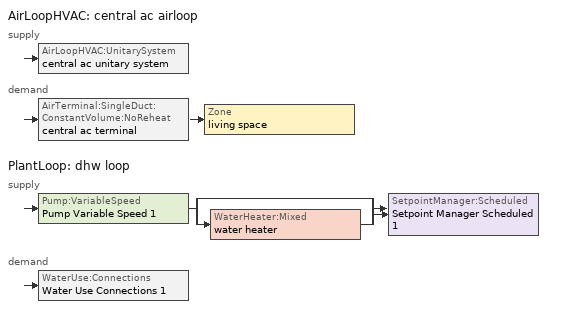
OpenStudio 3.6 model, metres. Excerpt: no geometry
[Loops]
AirLoopHVAC 'central ac airloop'
 supply: AirLoopHVAC:UnitarySystem 'central ac unitary system'
 demand: AirTerminal:SingleDuct:ConstantVolume:NoReheat 'central ac terminal' > Zone 'living space'
PlantLoop 'dhw loop'
 supply: Pump:VariableSpeed 'Pump Variable Speed 1' > split
  | bypass
  | WaterHeater:Mixed 'water heater'
  join > SetpointManager:Scheduled 'Setpoint Manager Scheduled 1'
 demand: WaterUse:Connections 'Water Use Connections 1'
[Sizing:Zone]
living space: Zone Cooling Design Supply Air Temperature Input Method=SupplyAirTemperature; Zone Cooling Design Supply Air Temperature {C}=14; Zone Cooling Design Supply Air Temperature Difference {deltaC}=11.11; Zone Heating Design Supply Air Temperature Input Method=SupplyAirTemperature; Zone Heating Design Supply Air Temperature {C}=40; Zone Heating Design Supply Air Temperature Difference {deltaC}=11.11; Zone Cooling Design Supply Air Humidity Ratio {kg-H2O/kg-air}=0.0085; Zone Heating Design Supply Air Humidity Ratio {kg-H2O/kg-air}=0.008; Cooling Design Air Flow Method=DesignDay; Heating Design Air Flow Method=DesignDay; Account for Dedicated Outdoor Air System=No; Dedicated Outdoor Air System Control Strategy=NeutralSupplyAir; Dedicated Outdoor Air Low Setpoint Temperature for Design {C}=autosize; Dedicated Outdoor Air High Setpoint Temperature for Design {C}=autosize; Zone Load Sizing Method=Sensible Load Only No Latent Load; Zone Latent Cooling Design Supply Air Humidity Ratio Input Method=HumidityRatioDifference; Zone Cooling Design Supply Air Humidity Ratio Difference {kgWater/kgDryAir}=0.005; Zone Latent Heating Design Supply Air Humidity Ratio Input Method=HumidityRatioDifference; Zone Humidification Design Supply Air Humidity Ratio Difference {kgWater/kgDryAir}=0.005
[Zone equipment]
living space: central ac terminal, unit heater unitary system
[EnergyManagementSystem:Sensor]
Name | Output Variable or Output Meter Index Key | Output Variable or Output Meter
central_ac_supply_fan_s | central ac supply fan | Fan Electricity Energy
central_ac_clg_coil_s | central ac clg coil | Cooling Coil Total Cooling Energy
unit_heater_supply_fan_s | unit heater supply fan | Fan Electricity Energy
unit_heater_htg_coil_s | unit heater htg coil | Heating Coil Heating Energy
water_heater_energy | water heater | Water Heater NaturalGas Rate
water_heater_on_cycle_parasitic | water heater | Water Heater On Cycle Parasitic Electricity Rate
water_heater_off_cycle_parasitic | water heater | Water Heater Off Cycle Parasitic Electricity Rate
airflow_win_s | living space | Zone Air Humidity Ratio
airflow_tin_s | living space | Zone Mean Air Temperature
airflow_tt_s | living space | Zone Outdoor Air Drybulb Temperature
central_ac_airloop_Fan_RTF_s | central ac supply fan | Fan Runtime Fraction
zone_htg_unmet_s | living space | Zone Heating Setpoint Not Met Time
zone_clg_unmet_s | living space | Zone Cooling Setpoint Not Met Time
[Coil:Cooling:DX:SingleSpeed]
central ac clg coil: Availability Schedule=Always On Discrete; Rated Total Cooling Capacity {W}=12579.8; Rated Sensible Heat Ratio=0.730007; Rated COP {W/W}=4.28506; Rated Air Flow Rate {m3/s}=0.665471; Rated Evaporator Fan Power Per Volume Flow Rate 2017 {W/(m3/s)}=773.3; Rated Evaporator Fan Power Per Volume Flow Rate 2023 {W/(m3/s)}=934.4; Total Cooling Capacity Function of Temperature Curve=Cool-CAP-fT1; Total Cooling Capacity Function of Flow Fraction Curve=Cool-CAP-fFF1; Energy Input Ratio Function of Temperature Curve=Cool-EIR-fT1; Energy Input Ratio Function of Flow Fraction Curve=Cool-EIR-fFF1; Part Load Fraction Correlation Curve=Cool-PLF-fPLR1; Minimum Outdoor Dry-Bulb Temperature for Compressor Operation {C}=-25; Nominal Time for Condensate Removal to Begin {s}=1000; Ratio of Initial Moisture Evaporation Rate and Steady State Latent Capacity=1.5; Maximum Cycling Rate {cycles/hr}=3; Latent Capacity Time Constant {s}=45; Condenser Type=AirCooled; Evaporative Condenser Effectiveness=0.9; Evaporative Condenser Air Flow Rate {m3/s}=autosize; Evaporative Condenser Pump Rated Power Consumption {W}=autosize; Crankcase Heater Capacity {W}=50; Maximum Outdoor Dry-Bulb Temperature for Crankcase Heater Operation {C}=10; Basin Heater Capacity {W/K}=0; Basin Heater Setpoint Temperature {C}=2
[Fan:SystemModel] Availability Schedule=Always On Discrete; Speed Control Method=Discrete; Electric Power Minimum Flow Rate Fraction=0.2; Motor Efficiency=1; Motor In Air Stream Fraction=1; Design Electric Power Consumption {W}=autosize; Design Power Sizing Method=TotalEfficiencyAndPressure; Electric Power Per Unit Flow Rate {W/(m3/s)}=840; Electric Power Per Unit Flow Rate Per Unit Pressure {W-s/m3-Pa}=1.66667; Motor Loss Radiative Fraction=0; Speed Flow Fraction 1=1; Speed Electric Power Fraction 1=1
Name | Design Maximum Air Flow Rate {m3/s} | Design Pressure Rise {Pa} | Fan Total Efficiency
central ac supply fan | 0.818357 | 595.935 | 0.75
unit heater supply fan | 0.456373 | 1e-06 | 1
[AirLoopHVAC:UnitarySystem] Control Type=Load; Controlling Zone or Thermostat Location=living space; Dehumidification Control Type=None; Availability Schedule=Always On Discrete; Fan Placement=BlowThrough; DX Heating Coil Sizing Ratio=1; Use DOAS DX Cooling Coil=No; DOAS DX Cooling Coil Leaving Minimum Air Temperature {C}=2; Latent Load Control=SensibleOnlyLoadControl; Supply Air Flow Rate Method During Cooling Operation=SupplyAirFlowRate; Supply Air Flow Rate Method During Heating Operation=SupplyAirFlowRate; Supply Air Flow Rate When No Cooling or Heating is Required {m3/s}=0; Maximum Supply Air Temperature {C}=48.8889; Maximum Outdoor Dry-Bulb Temperature for Supplemental Heater Operation {C}=21; Maximum Cycling Rate {cycles/hr}=2.5; Heat Pump Time Constant {s}=60; Fraction of On-Cycle Power Use=0.01; Heat Pump Fan Delay Time {s}=60; Ancilliary On-Cycle Electric Power {W}=0; Ancilliary Off-Cycle Electric Power {W}=0
Name | Supply Fan | Supply Air Fan Operating Mode Schedule | Cooling Coil | Supply Air Flow Rate During Cooling Operation {m3/s} | Supply Air Flow Rate During Heating Operation {m3/s} | Heating Coil
central ac unitary system | central ac supply fan | central ac auto fan schedule | central ac clg coil | 0.818357 | 0
unit heater unitary system | unit heater supply fan | unit heater auto fan schedule |  | 0 | 0.456373 | unit heater htg coil
[AirLoopHVAC]
central ac airloop: Availability Schedule=Always On Discrete; Design Supply Air Flow Rate {m3/s}=0.818357; Design Return Air Flow Fraction of Supply Air Flow=1
[Sizing:System]
central ac airloop: Central Heating Maximum System Air Flow Ratio=0.3; Preheat Design Temperature {C}=7; Preheat Design Humidity Ratio {kg-H2O/kg-Air}=0.008; Precool Design Temperature {C}=12.8; Precool Design Humidity Ratio {kg-H2O/kg-Air}=0.008; Central Cooling Design Supply Air Temperature {C}=12.8; Central Heating Design Supply Air Temperature {C}=16.7; 100% Outdoor Air in Cooling=Yes; 100% Outdoor Air in Heating=Yes; Central Cooling Design Supply Air Humidity Ratio {kg-H2O/kg-Air}=0.0085; Zone Maximum Outdoor Air Fraction=1; Cooling Supply Air Flow Rate Per Floor Area {m3/s-m2}=0.00996765; Cooling Fraction of Autosized Cooling Supply Air Flow Rate=1; Cooling Supply Air Flow Rate Per Unit Cooling Capacity {m3/s-W}=3.94755e-05; Heating Supply Air Flow Rate Per Floor Area {m3/s-m2}=0.00996765; Heating Fraction of Autosized Heating Supply Air Flow Rate=1; Heating Fraction of Autosized Cooling Supply Air Flow Rate=1; Heating Supply Air Flow Rate Per Unit Heating Capacity {m3/s-W}=3.15882e-05; Cooling Design Capacity Method=CoolingDesignCapacity; Cooling Design Capacity {W}=autosize; Cooling Design Capacity Per Floor Area {W/m2}=234.7; Fraction of Autosized Cooling Design Capacity=1; Heating Design Capacity Method=HeatingDesignCapacity; Heating Design Capacity {W}=autosize; Heating Design Capacity Per Floor Area {W/m2}=157; Fraction of Autosized Heating Design Capacity=1; Central Cooling Capacity Control Method=OnOff; Occupant Diversity=autosize
[AirTerminal:SingleDuct:ConstantVolume:NoReheat]
central ac terminal: Availability Schedule=Always On Discrete; Maximum Air Flow Rate {m3/s}=0.818357
[Coil:Heating:Gas]
unit heater htg coil: Availability Schedule=Always On Discrete; Gas Burner Efficiency=0.68; Nominal Capacity {W}=9717.94; Parasitic Electric Load {W}=0; Parasitic Gas Load {W}=0; Fuel Type=NaturalGas
[ElectricEquipment:Definition]
clothes washer: Design Level Calculation Method=EquipmentLevel; Design Level {W}=392.924; Fraction Latent=0.03; Fraction Radiant=0.162; Fraction Lost=0.7
[PlantLoop]
dhw loop: Glycol Concentration=0; Maximum Loop Flow Rate {m3/s}=0.01; Plant Loop Volume {m3}=0.003; Load Distribution Scheme=Optimal
[Sizing:Plant]
dhw loop: Loop Type=Heating; Design Loop Exit Temperature {C}=52.6667; Loop Design Temperature Difference {deltaC}=5.55556; Sizing Option=NonCoincident; Zone Timesteps in Averaging Window=1; Coincident Sizing Factor Mode=None
[Pump:VariableSpeed]
Pump Variable Speed 1: Rated Flow Rate {m3/s}=0.01; Rated Pump Head {Pa}=1; Rated Power Consumption {W}=0; Motor Efficiency=1; Fraction of Motor Inefficiencies to Fluid Stream=0; Coefficient 1 of the Part Load Performance Curve=0; Coefficient 2 of the Part Load Performance Curve=1; Coefficient 3 of the Part Load Performance Curve=0; Coefficient 4 of the Part Load Performance Curve=0; Pump Control Type=Intermittent; Skin Loss Radiative Fraction=0.5; Design Power Sizing Method=PowerPerFlowPerPressure; Design Electric Power per Unit Flow Rate {W/(m3/s)}=348701.1; Design Shaft Power per Unit Flow Rate per Unit Head {W-s/m3-Pa}=1.28205; Design Minimum Flow Rate Fraction=0
[SetpointManager:Scheduled]
Setpoint Manager Scheduled 1: Control Variable=Temperature; Schedule=dhw temp
[WaterHeater:Mixed]
water heater: Tank Volume {m3}=0.179807; Setpoint Temperature Schedule=water heater setpoint; Deadband Temperature Difference {deltaC}=2; Maximum Temperature Limit {C}=99; Heater Control Type=Cycle; Heater Maximum Capacity {W}=14067.4; Heater Minimum Capacity {W}=0; Heater Fuel Type=NaturalGas; Heater Thermal Efficiency=0.770939; Off Cycle Parasitic Fuel Consumption Rate {W}=0; Off Cycle Parasitic Fuel Type=Electricity; Off Cycle Parasitic Heat Fraction to Tank=0; On Cycle Parasitic Fuel Consumption Rate {W}=0; On Cycle Parasitic Fuel Type=Electricity; On Cycle Parasitic Heat Fraction to Tank=0; Ambient Temperature Indicator=ThermalZone; Ambient Temperature Thermal Zone=living space; Off Cycle Loss Coefficient to Ambient Temperature {W/K}=4.10343; Off Cycle Loss Fraction to Thermal Zone=0.64; On Cycle Loss Coefficient to Ambient Temperature {W/K}=4.10343; On Cycle Loss Fraction to Thermal Zone=1; Use Side Effectiveness=1; Source Side Effectiveness=1; Use Side Design Flow Rate {m3/s}=autosize; Source Side Design Flow Rate {m3/s}=autosize; Indirect Water Heating Recovery Time {hr}=1.5; Source Side Flow Control Mode=IndirectHeatPrimarySetpoint
[WaterHeater:Sizing]
water heater: Design Mode=PeakDraw; Time Storage Can Meet Peak Draw {hr}=0.538503; Time for Tank Recovery {hr}=0; Nominal Tank Volume for Autosizing Plant Connections {m3}=1
[WaterUse:Connections]
Water Use Connections 1: Drain Water Heat Exchanger Type=None; Drain Water Heat Exchanger Destination=Plant; Water Use Equipment Name 1=dhw fixtures; Water Use Equipment Name 2=dhw distribution waste; Water Use Equipment Name 3=clothes washer
[WaterUse:Equipment:Definition]
Name | Peak Flow Rate {m3/s} | Target Temperature Schedule
dhw fixtures | 1.63875e-05 | mixed water temperature schedule
dhw distribution waste | 6.29439e-06 | mixed water temperature schedule
clothes washer | 1.31329e-06
[EnergyManagementSystem:InternalVariable]
central_ac_airloop_max_sup_fan_mfr: Internal Data Index Key=central ac supply fan; Internal Data Type=Fan Maximum Mass Flow Rate
[EnergyManagementSystem:Subroutine]
central_ac_airloop_0_duct_subroutine: Set AH_MFR = central_ac_airloop_AH_MFR; If AH_MFR>0; Set AH_Tout = central_ac_airloop_AH_Tout; Set AH_Wout = central_ac_airloop_AH_Wout; Set RA_T = central_ac_airloop_RA_T; Set RA_W = central_ac_airloop_Ra_W; Set Fan_RTF = central_ac_airloop_Fan_RTF; Set DZ_T = central_ac_airloop_0_DZ_T; Set DZ_W = central_ac_airloop_0_DZ_W; Set AH_VFR = central_ac_airloop_AH_VFR; Set h_SA = (@HFnTdbW AH_Tout AH_Wout); Set h_RA = (@HFnTdbW RA_T RA_W); Set h_fg = (@HfgAirFnWTdb AH_Wout AH_Tout); Set h_DZ = (@HFnTdbW DZ_T DZ_W); Set air_cp = 1006.0; Set f_sup = 0.2; Set f_ret = 0.1; Set sup_lk_mfr = f_sup * AH_MFR; Set ret_lk_mfr = f_ret * AH_MFR; Set SupTotLkToLiv = sup_lk_mfr*(h_RA - h_SA); Set SupLatLkToLv = sup_lk_mfr*h_fg*(RA_W-AH_Wout); Set SupSensLkToLv = SupTotLkToLiv-SupLatLkToLv; Set supply_ua = 83.955; Set eTm = 0-((Fan_RTF/(AH_MFR*air_cp))*supply_ua); Set t_sup = DZ_T+((AH_Tout-DZ_T)*(@Exp eTm)); Set SupCondToLv = AH_MFR*air_cp*(t_sup-AH_Tout); Set SupCondToDZ = 0-SupCondToLv; Set return_ua = 13.922; Set eTm = 0-((Fan_RTF/(AH_MFR*air_cp))*return_ua); Set t_ret = DZ_T+((RA_T-DZ_T)*(@Exp eTm)); Set RetCondToRP = AH_MFR*air_cp*(t_ret-RA_T); Set RetCondToDZ = 0-RetCondToRP; Set RetLatLkToRP = 0; Set RetSensLkToRP = ret_lk_mfr*air_cp*(DZ_T-RA_T); Set SupTotLkToDZ = sup_lk_mfr*(h_SA-h_DZ); Set SupLatLkToDZ = sup_lk_mfr*h_fg*(AH_Wout-DZ_W); Set SupSensLkToDZ = SupTotLkToDZ-SupLatLkToDZ; Set f_imbalance = f_sup-f_ret; Set oa_vfr = 1.0 * f_imbalance * AH_VFR; Set sup_lk_vfr = f_sup * AH_VFR; Set ret_lk_vfr = f_ret * AH_VFR; If f_sup > f_ret; Set ZoneMixLvToDZ = 0; Set ZoneMixDZToLv = (sup_lk_vfr-ret_lk_vfr)-oa_vfr; Else; Set ZoneMixLvToDZ = (ret_lk_vfr-sup_lk_vfr)+oa_vfr; Set ZoneMixDZToLv = 0; EndIf; Else; Set SupLatLkToLv = 0; Set SupSensLkToLv = 0; Set SupCondToLv = 0; Set RetCondToRP = 0; Set RetLatLkToRP = 0; Set RetSensLkToRP = 0; Set RetCondToDZ = 0; Set SupCondToDZ = 0; Set SupLatLkToDZ = 0; Set SupSensLkToDZ = 0; Set ZoneMixLvToDZ = 0; Set ZoneMixDZToLv = 0; EndIf; Set central_ac_airloop_0_SupLatLkToLv = SupLatLkToLv; Set central_ac_airloop_0_SupSensLkToLv = SupSensLkToLv; Set central_ac_airloop_0_SupCondToLv = SupCondToLv; Set central_ac_airloop_0_RetCondToRP = RetCondToRP; Set central_ac_airloop_0_RetLatLkToRP = RetLatLkToRP; Set central_ac_airloop_0_RetSensLkToRP = RetSensLkToRP; Set central_ac_airloop_0_RetCondToDZ = RetCondToDZ; Set central_ac_airloop_0_SupCondToDZ = SupCondToDZ; Set central_ac_airloop_0_SupLatLkToDZ = SupLatLkToDZ; Set central_ac_airloop_0_SupSensLkToDZ = SupSensLkToDZ; Set central_ac_airloop_0_ZoneMixLvToDZ = ZoneMixLvToDZ; Set central_ac_airloop_0_ZoneMixDZToLv = ZoneMixDZToLv
[Schedule:Constant]
Name | Value
Always On Discrete | 1
central ac auto fan schedule; unit heater auto fan schedule | 0
dhw temp; water heater setpoint | 52.6667
mixed water temperature schedule | 40.5556
[Curve:Biquadratic] Minimum Value of x=-100; Maximum Value of x=100; Minimum Value of y=-100; Maximum Value of y=100
Name | Coefficient1 Constant | Coefficient2 x | Coefficient3 x**2 | Coefficient4 y | Coefficient5 y**2 | Coefficient6 x*y
Cool-CAP-fT1 | 1.55736 | -0.0744482 | 0.0030986 | 0.00145958 | -4.1148e-05 | -0.000426714
Cool-EIR-fT1 | -0.350448 | 0.11681 | -0.00339951 | -0.00122609 | 0.000600809 | -0.000466884
[Curve:Quadratic] Minimum Value of x=0
Name | Coefficient1 Constant | Coefficient2 x | Coefficient3 x**2 | Maximum Value of x | Minimum Curve Output | Maximum Curve Output
Cool-PLF-fPLR1 | 0.93 | 0.07 | 0 | 1 | 0.7 | 1
Cool-CAP-fFF1 | 0.718664 | 0.417974 | -0.136638 | 2 | 0 | 2
Cool-EIR-fFF1 | 1.14349 | -0.13944 | -0.00404779 | 2 | 0 | 2
